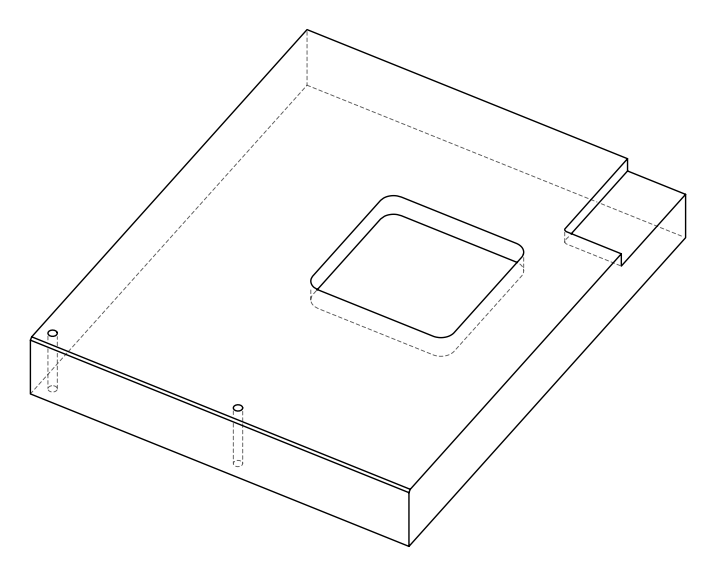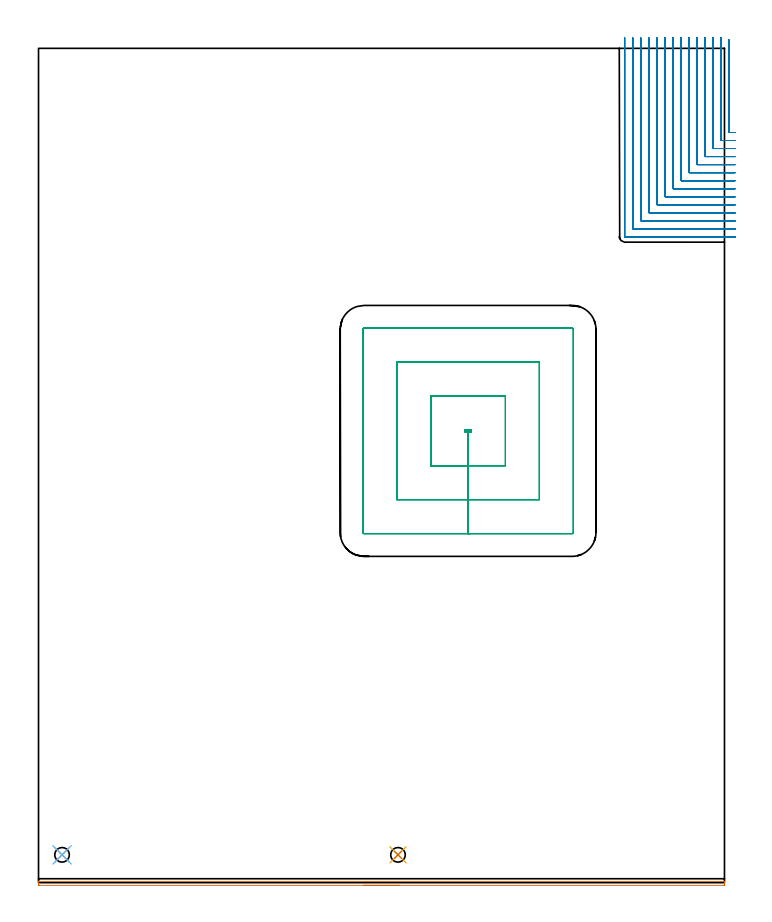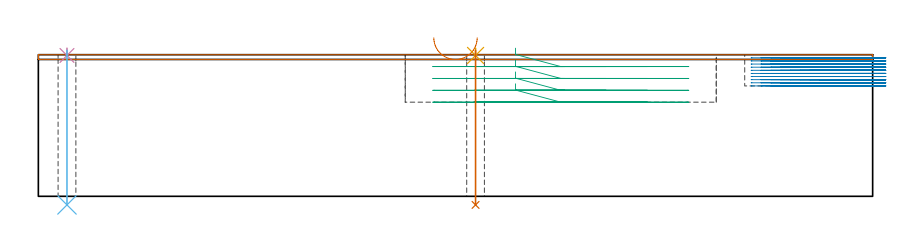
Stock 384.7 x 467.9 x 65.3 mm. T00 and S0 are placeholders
(PLAN: 7 operations, 4 tool changes, 48.4 min)
(1 AREA_MILL | FG_CHAMFER_SURFACE | UGT0205_001 | 3.23 min | 931 mm3)
(2 MILL_CORNER_NOTCH_RECTANGULAR | CORNER_NOTCH_RECTANGULAR | UGT0201_014 | Follow Part, ap 1.5, ae 75% | 35.62 min | 92319 mm3)
(3 MILL_RECTANGULAR_POCKET | POCKET_RECTANGULAR_STRAIGHT | UGT0201_109 | Follow Part, ap 6.35, ae 75% | 8.92 min | 438588 mm3)
(4 SPOT_DRILL | STEP1HOLE | NXT0321_9005460120000 | 0.03 min | 42 mm3)
(5 SPOT_DRILL_1 | STEP1HOLE_1 | NXT0321_9005460120000 | 0.03 min | 43 mm3)
(6 DRILL_THROUGH_HOLE_INTO_CENTER | STEP1HOLE | UGT0301_199 | 0.29 min | 3412 mm3)
(7 DRILL_THROUGH_HOLE_INTO_CENTER_1 | STEP1HOLE_1 | UGT0301_199 | 0.29 min | 3390 mm3)
(TOOL UGT0205_001 | Chamfer Mill 20 x 3 x 45 deg. | D20 FL50 Z2)
(TOOL UGT0201_014 | End mill 6 mm | D6 FL24 Z4)
(TOOL UGT0201_109 | End Mill 25.4 mm | D25.4 FL25 Z2)
(TOOL NXT0321_9005460120000 | NC Spot Drill, 142deg, 12mm, Carbide, Uncoated | D12 PA142 FL30 Z2)
(TOOL UGT0301_199 | Twist Drill 8.2 mm | D8.2 PA118 FL72 Z2)
(OP 1 AREA_MILL)
G17 G21 G94 G90
T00 M6
G54
G17 G0 G90 X202.35 Y-1.5 S1061 M3
G43 Z75.3 H0
Z73.1
G94 G1 X202.312 Z72.228 F250.
X202.198 Z71.364
X202.009 Z70.512
X201.747 Z69.68
X201.413 Z68.874
X201.01 Z68.1
X200.542 Z67.364
X200.01 Z66.672
X199.421 Z66.029
X198.778 Z65.44
X198.086 Z64.909
X197.35 Z64.44
X196.576 Z64.037
X195.77 Z63.703
X194.938 Z63.441
X194.086 Z63.252
X193.222 Z63.138
X192.35 Z63.1
X0.625
X0.298 Y-1.499 Z63.101
X0.06 Y-1.495 Z63.103
X0.005 Y-1.491 Z63.105
X0. Y-1.266 Z63.33
Y-0.744 Z63.852
Y-0.4 Z64.195
Y0.514 Z65.113
X0.003 Y0.609 Z65.2
X0.01 Y0.697 Z65.288
X0.178 Y0.7 Z65.3
X384.522
X384.69 Y0.697 Z65.288
X384.697 Y0.609 Z65.2
X384.7 Y0.514 Z65.113
Y0.289 Z64.888
Y-0.4 Z64.195
Y-0.744 Z63.852
X384.697 Y-1.266 Z63.33
X384.695 Y-1.491 Z63.105
X384.64 Y-1.495 Z63.103
X384.401 Y-1.5 Z63.1
X192.35
X191.478 Z63.138
X190.614 Z63.252
X189.762 Z63.441
X188.93 Z63.703
X188.124 Z64.037
X187.35 Z64.44
X186.614 Z64.909
X185.922 Z65.44
X185.279 Z66.029
X184.69 Z66.672
X184.158 Z67.364
X183.69 Z68.1
X183.287 Z68.874
X182.953 Z69.68
X182.691 Z70.512
X182.502 Z71.364
X182.388 Z72.228
X182.35 Z73.1
G0 Z75.3
M5
M2
(OP 2 MILL_CORNER_NOTCH_RECTANGULAR)
G17 G21 G94 G90
T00 M6
G54
G17 G0 G90 X387.2 Y472.558 S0 M3
G43 Z75.3 H0
Z63.86
G94 G1 Y469.558 F250.
Y420.995 F500.
G3 X387.495 Y420.7 R0.3
G2 X387.7 Y420.7 R58.5
G1 X390.7 F250.
G0 Z75.3
X382.7 Y473.9
Z63.86
G1 Y470.9
Y416.496 F500.
G3 X382.996 Y416.2 R0.3
G1 X387.7
X390.7 F250.
G0 Z75.3
X378.2 Y473.9
Z63.86
G1 Y470.9
Y411.996 F500.
G3 X378.496 Y411.7 R0.3
G1 X387.7
X390.7 F250.
G0 Z75.3
X373.7 Y473.9
Z63.86
G1 Y470.9
Y407.496 F500.
G3 X373.996 Y407.2 R0.3
G1 X387.7
X390.7 F250.
G0 Z75.3
X369.2 Y473.9
Z63.86
G1 Y470.9
Y402.996 F500.
G3 X369.496 Y402.7 R0.3
G1 X387.7
X390.7 F250.
G0 Z75.3
X364.7 Y473.9
Z63.86
G1 Y470.9
Y398.496 F500.
G3 X364.996 Y398.2 R0.3
G1 X387.7
X390.7 F250.
G0 Z75.3
X360.2 Y473.9
Z63.86
G1 Y470.9
Y393.996 F500.
G3 X360.496 Y393.7 R0.3
G1 X387.7
X390.7 F250.
G0 Z75.3
X355.7 Y473.9
Z63.86
G1 Y470.9
Y389.497 F500.
G3 X355.997 Y389.2 R0.3
G1 X387.7
X390.7 F250.
G0 Z75.3
X351.2 Y473.9
Z63.86
G1 Y470.9
Y384.997 F500.
G3 X351.497 Y384.7 R0.3
G1 X387.7
X390.7 F250.
G0 Z75.3
X346.7 Y473.9
Z63.86
G1 Y470.9
Y380.497 F500.
G3 X346.997 Y380.2 R0.3
G1 X387.7
X390.7 F250.
G0 Z75.3
X342.2 Y473.9
Z63.86
G1 Y470.9
Y375.997 F500.
G3 X342.497 Y375.7 R0.3
G1 X387.7
X390.7 F250.
G0 Z75.3
X337.7 Y473.9
Z63.86
G1 Y470.9
Y371.497 F500.
G3 X337.997 Y371.2 R0.3
G1 X387.7
X390.7 F250.
G0 Z75.3
X333.2 Y473.9
Z63.86
G1 Y470.9
Y366.997 F500.
G3 X333.497 Y366.7 R0.3
G1 X387.7
X390.7 F250.
G0 Z75.3
X328.7 Y473.9
Z63.86
G1 Y470.9
Y362.497 F500.
G3 X328.997 Y362.2 R0.3
G1 X387.7
X390.7 F250.
G0 Z75.3
X387.2 Y472.558
Z62.42
G1 Y469.558
Y420.995 F500.
G3 X387.495 Y420.7 R0.3
G2 X387.7 Y420.7 R58.5
G1 X390.7 F250.
G0 Z75.3
X382.7 Y473.9
Z62.42
G1 Y470.9
Y416.496 F500.
G3 X382.996 Y416.2 R0.3
G1 X387.7
X390.7 F250.
G0 Z75.3
X378.2 Y473.9
Z62.42
G1 Y470.9
Y411.996 F500.
G3 X378.496 Y411.7 R0.3
G1 X387.7
X390.7 F250.
G0 Z75.3
X373.7 Y473.9
Z62.42
G1 Y470.9
Y407.496 F500.
G3 X373.996 Y407.2 R0.3
G1 X387.7
X390.7 F250.
G0 Z75.3
X369.2 Y473.9
Z62.42
G1 Y470.9
Y402.996 F500.
G3 X369.496 Y402.7 R0.3
G1 X387.7
X390.7 F250.
G0 Z75.3
X364.7 Y473.9
Z62.42
G1 Y470.9
Y398.496 F500.
G3 X364.996 Y398.2 R0.3
G1 X387.7
X390.7 F250.
G0 Z75.3
X360.2 Y473.9
Z62.42
G1 Y470.9
Y393.996 F500.
G3 X360.496 Y393.7 R0.3
G1 X387.7
X390.7 F250.
G0 Z75.3
X355.7 Y473.9
Z62.42
G1 Y470.9
Y389.497 F500.
G3 X355.997 Y389.2 R0.3
G1 X387.7
X390.7 F250.
G0 Z75.3
X351.2 Y473.9
Z62.42
G1 Y470.9
Y384.997 F500.
G3 X351.497 Y384.7 R0.3
G1 X387.7
X390.7 F250.
G0 Z75.3
X346.7 Y473.9
Z62.42
G1 Y470.9
Y380.497 F500.
G3 X346.997 Y380.2 R0.3
G1 X387.7
X390.7 F250.
G0 Z75.3
X342.2 Y473.9
Z62.42
G1 Y470.9
Y375.997 F500.
G3 X342.497 Y375.7 R0.3
G1 X387.7
X390.7 F250.
G0 Z75.3
X337.7 Y473.9
Z62.42
G1 Y470.9
Y371.497 F500.
G3 X337.997 Y371.2 R0.3
G1 X387.7
X390.7 F250.
G0 Z75.3
X333.2 Y473.9
Z62.42
G1 Y470.9
Y366.997 F500.
G3 X333.497 Y366.7 R0.3
G1 X387.7
X390.7 F250.
G0 Z75.3
X328.7 Y473.9
Z62.42
G1 Y470.9
Y362.497 F500.
G3 X328.997 Y362.2 R0.3
G1 X387.7
X390.7 F250.
G0 Z75.3
X387.2 Y472.558
Z60.98
G1 Y469.558
Y420.995 F500.
G3 X387.495 Y420.7 R0.3
G2 X387.7 Y420.7 R58.5
G1 X390.7 F250.
G0 Z75.3
X382.7 Y473.9
Z60.98
G1 Y470.9
Y416.496 F500.
G3 X382.996 Y416.2 R0.3
G1 X387.7
X390.7 F250.
G0 Z75.3
X378.2 Y473.9
Z60.98
G1 Y470.9
Y411.996 F500.
G3 X378.496 Y411.7 R0.3
G1 X387.7
X390.7 F250.
G0 Z75.3
X373.7 Y473.9
Z60.98
G1 Y470.9
Y407.496 F500.
G3 X373.996 Y407.2 R0.3
G1 X387.7
X390.7 F250.
G0 Z75.3
X369.2 Y473.9
Z60.98
G1 Y470.9
Y402.996 F500.
G3 X369.496 Y402.7 R0.3
G1 X387.7
X390.7 F250.
G0 Z75.3
X364.7 Y473.9
Z60.98
G1 Y470.9
Y398.496 F500.
G3 X364.996 Y398.2 R0.3
G1 X387.7
X390.7 F250.
G0 Z75.3
X360.2 Y473.9
Z60.98
G1 Y470.9
Y393.996 F500.
G3 X360.496 Y393.7 R0.3
G1 X387.7
X390.7 F250.
G0 Z75.3
X355.7 Y473.9
Z60.98
G1 Y470.9
Y389.497 F500.
G3 X355.997 Y389.2 R0.3
G1 X387.7
X390.7 F250.
G0 Z75.3
X351.2 Y473.9
Z60.98
G1 Y470.9
Y384.997 F500.
G3 X351.497 Y384.7 R0.3
G1 X387.7
X390.7 F250.
G0 Z75.3
X346.7 Y473.9
Z60.98
G1 Y470.9
Y380.497 F500.
G3 X346.997 Y380.2 R0.3
G1 X387.7
X390.7 F250.
G0 Z75.3
X342.2 Y473.9
Z60.98
G1 Y470.9
Y375.997 F500.
G3 X342.497 Y375.7 R0.3
G1 X387.7
X390.7 F250.
G0 Z75.3
X337.7 Y473.9
Z60.98
G1 Y470.9
Y371.497 F500.
G3 X337.997 Y371.2 R0.3
G1 X387.7
X390.7 F250.
G0 Z75.3
X333.2 Y473.9
Z60.98
G1 Y470.9
Y366.997 F500.
G3 X333.497 Y366.7 R0.3
G1 X387.7
X390.7 F250.
G0 Z75.3
X328.7 Y473.9
Z60.98
G1 Y470.9
Y362.497 F500.
G3 X328.997 Y362.2 R0.3
G1 X387.7
X390.7 F250.
G0 Z75.3
X387.2 Y472.558
Z59.54
G1 Y469.558
Y420.995 F500.
G3 X387.495 Y420.7 R0.3
G2 X387.7 Y420.7 R58.5
G1 X390.7 F250.
G0 Z75.3
X382.7 Y473.9
Z59.54
G1 Y470.9
Y416.496 F500.
G3 X382.996 Y416.2 R0.3
G1 X387.7
X390.7 F250.
G0 Z75.3
X378.2 Y473.9
Z59.54
G1 Y470.9
Y411.996 F500.
G3 X378.496 Y411.7 R0.3
G1 X387.7
X390.7 F250.
G0 Z75.3
X373.7 Y473.9
Z59.54
G1 Y470.9
Y407.496 F500.
G3 X373.996 Y407.2 R0.3
G1 X387.7
X390.7 F250.
G0 Z75.3
X369.2 Y473.9
Z59.54
G1 Y470.9
Y402.996 F500.
G3 X369.496 Y402.7 R0.3
G1 X387.7
X390.7 F250.
G0 Z75.3
X364.7 Y473.9
Z59.54
G1 Y470.9
Y398.496 F500.
G3 X364.996 Y398.2 R0.3
G1 X387.7
X390.7 F250.
G0 Z75.3
X360.2 Y473.9
Z59.54
G1 Y470.9
Y393.996 F500.
G3 X360.496 Y393.7 R0.3
G1 X387.7
X390.7 F250.
G0 Z75.3
X355.7 Y473.9
Z59.54
G1 Y470.9
Y389.497 F500.
G3 X355.997 Y389.2 R0.3
G1 X387.7
X390.7 F250.
G0 Z75.3
X351.2 Y473.9
Z59.54
G1 Y470.9
Y384.997 F500.
G3 X351.497 Y384.7 R0.3
G1 X387.7
X390.7 F250.
G0 Z75.3
X346.7 Y473.9
Z59.54
G1 Y470.9
Y380.497 F500.
G3 X346.997 Y380.2 R0.3
G1 X387.7
X390.7 F250.
G0 Z75.3
X342.2 Y473.9
Z59.54
G1 Y470.9
Y375.997 F500.
G3 X342.497 Y375.7 R0.3
G1 X387.7
X390.7 F250.
G0 Z75.3
X337.7 Y473.9
Z59.54
G1 Y470.9
Y371.497 F500.
G3 X337.997 Y371.2 R0.3
G1 X387.7
X390.7 F250.
G0 Z75.3
X333.2 Y473.9
Z59.54
G1 Y470.9
Y366.997 F500.
G3 X333.497 Y366.7 R0.3
G1 X387.7
X390.7 F250.
G0 Z75.3
X328.7 Y473.9
Z59.54
G1 Y470.9
Y362.497 F500.
G3 X328.997 Y362.2 R0.3
G1 X387.7
X390.7 F250.
G0 Z75.3
X387.2 Y472.558
Z58.1
G1 Y469.558
Y420.995 F500.
G3 X387.495 Y420.7 R0.3
G2 X387.7 Y420.7 R58.5
G1 X390.7 F250.
G0 Z75.3
X382.7 Y473.9
Z58.1
G1 Y470.9
Y416.496 F500.
G3 X382.996 Y416.2 R0.3
G1 X387.7
X390.7 F250.
G0 Z75.3
X378.2 Y473.9
Z58.1
G1 Y470.9
Y411.996 F500.
G3 X378.496 Y411.7 R0.3
G1 X387.7
X390.7 F250.
G0 Z75.3
X373.7 Y473.9
Z58.1
G1 Y470.9
Y407.496 F500.
G3 X373.996 Y407.2 R0.3
G1 X387.7
X390.7 F250.
G0 Z75.3
X369.2 Y473.9
Z58.1
G1 Y470.9
Y402.996 F500.
G3 X369.496 Y402.7 R0.3
G1 X387.7
X390.7 F250.
G0 Z75.3
X364.7 Y473.9
Z58.1
G1 Y470.9
Y398.496 F500.
G3 X364.996 Y398.2 R0.3
G1 X387.7
X390.7 F250.
G0 Z75.3
X360.2 Y473.9
Z58.1
G1 Y470.9
Y393.996 F500.
G3 X360.496 Y393.7 R0.3
G1 X387.7
X390.7 F250.
G0 Z75.3
X355.7 Y473.9
Z58.1
G1 Y470.9
Y389.497 F500.
G3 X355.997 Y389.2 R0.3
G1 X387.7
X390.7 F250.
G0 Z75.3
X351.2 Y473.9
Z58.1
G1 Y470.9
Y384.997 F500.
G3 X351.497 Y384.7 R0.3
G1 X387.7
X390.7 F250.
G0 Z75.3
X346.7 Y473.9
Z58.1
G1 Y470.9
Y380.497 F500.
G3 X346.997 Y380.2 R0.3
G1 X387.7
X390.7 F250.
G0 Z75.3
X342.2 Y473.9
Z58.1
G1 Y470.9
Y375.997 F500.
G3 X342.497 Y375.7 R0.3
G1 X387.7
X390.7 F250.
G0 Z75.3
X337.7 Y473.9
Z58.1
G1 Y470.9
Y371.497 F500.
G3 X337.997 Y371.2 R0.3
G1 X387.7
X390.7 F250.
G0 Z75.3
X333.2 Y473.9
Z58.1
G1 Y470.9
Y366.997 F500.
G3 X333.497 Y366.7 R0.3
G1 X387.7
X390.7 F250.
G0 Z75.3
X328.7 Y473.9
Z58.1
G1 Y470.9
Y362.497 F500.
G3 X328.997 Y362.2 R0.3
G1 X387.7
X390.7 F250.
G0 Z75.3
X387.2 Y472.558
Z56.66
G1 Y469.558
Y420.995 F500.
G3 X387.495 Y420.7 R0.3
G2 X387.7 Y420.7 R58.5
G1 X390.7 F250.
G0 Z75.3
X382.7 Y473.9
Z56.66
G1 Y470.9
Y416.496 F500.
G3 X382.996 Y416.2 R0.3
G1 X387.7
X390.7 F250.
G0 Z75.3
X378.2 Y473.9
Z56.66
G1 Y470.9
Y411.996 F500.
G3 X378.496 Y411.7 R0.3
G1 X387.7
X390.7 F250.
G0 Z75.3
X373.7 Y473.9
Z56.66
G1 Y470.9
Y407.496 F500.
G3 X373.996 Y407.2 R0.3
G1 X387.7
X390.7 F250.
G0 Z75.3
X369.2 Y473.9
Z56.66
G1 Y470.9
Y402.996 F500.
G3 X369.496 Y402.7 R0.3
G1 X387.7
X390.7 F250.
G0 Z75.3
X364.7 Y473.9
Z56.66
G1 Y470.9
Y398.496 F500.
G3 X364.996 Y398.2 R0.3
G1 X387.7
X390.7 F250.
G0 Z75.3
X360.2 Y473.9
Z56.66
G1 Y470.9
Y393.996 F500.
G3 X360.496 Y393.7 R0.3
G1 X387.7
X390.7 F250.
G0 Z75.3
X355.7 Y473.9
Z56.66
G1 Y470.9
Y389.497 F500.
G3 X355.997 Y389.2 R0.3
G1 X387.7
X390.7 F250.
G0 Z75.3
X351.2 Y473.9
Z56.66
G1 Y470.9
Y384.997 F500.
G3 X351.497 Y384.7 R0.3
G1 X387.7
X390.7 F250.
G0 Z75.3
X346.7 Y473.9
Z56.66
G1 Y470.9
Y380.497 F500.
G3 X346.997 Y380.2 R0.3
G1 X387.7
X390.7 F250.
G0 Z75.3
X342.2 Y473.9
Z56.66
G1 Y470.9
Y375.997 F500.
G3 X342.497 Y375.7 R0.3
G1 X387.7
X390.7 F250.
G0 Z75.3
X337.7 Y473.9
Z56.66
G1 Y470.9
Y371.497 F500.
G3 X337.997 Y371.2 R0.3
G1 X387.7
X390.7 F250.
G0 Z75.3
X333.2 Y473.9
Z56.66
G1 Y470.9
Y366.997 F500.
G3 X333.497 Y366.7 R0.3
G1 X387.7
X390.7 F250.
G0 Z75.3
X328.7 Y473.9
Z56.66
G1 Y470.9
Y362.497 F500.
G3 X328.997 Y362.2 R0.3
G1 X387.7
X390.7 F250.
G0 Z75.3
X387.2 Y472.558
Z55.22
G1 Y469.558
Y420.995 F500.
G3 X387.495 Y420.7 R0.3
G2 X387.7 Y420.7 R58.5
G1 X390.7 F250.
G0 Z75.3
X382.7 Y473.9
Z55.22
G1 Y470.9
Y416.496 F500.
G3 X382.996 Y416.2 R0.3
G1 X387.7
X390.7 F250.
G0 Z75.3
X378.2 Y473.9
Z55.22
G1 Y470.9
Y411.996 F500.
G3 X378.496 Y411.7 R0.3
G1 X387.7
X390.7 F250.
G0 Z75.3
X373.7 Y473.9
Z55.22
G1 Y470.9
Y407.496 F500.
G3 X373.996 Y407.2 R0.3
G1 X387.7
X390.7 F250.
G0 Z75.3
X369.2 Y473.9
Z55.22
G1 Y470.9
Y402.996 F500.
G3 X369.496 Y402.7 R0.3
G1 X387.7
X390.7 F250.
G0 Z75.3
X364.7 Y473.9
Z55.22
G1 Y470.9
Y398.496 F500.
G3 X364.996 Y398.2 R0.3
G1 X387.7
X390.7 F250.
G0 Z75.3
X360.2 Y473.9
Z55.22
G1 Y470.9
Y393.996 F500.
G3 X360.496 Y393.7 R0.3
G1 X387.7
X390.7 F250.
G0 Z75.3
X355.7 Y473.9
Z55.22
G1 Y470.9
Y389.497 F500.
G3 X355.997 Y389.2 R0.3
G1 X387.7
X390.7 F250.
G0 Z75.3
X351.2 Y473.9
Z55.22
G1 Y470.9
Y384.997 F500.
G3 X351.497 Y384.7 R0.3
G1 X387.7
X390.7 F250.
G0 Z75.3
X346.7 Y473.9
Z55.22
G1 Y470.9
Y380.497 F500.
G3 X346.997 Y380.2 R0.3
G1 X387.7
X390.7 F250.
G0 Z75.3
X342.2 Y473.9
Z55.22
G1 Y470.9
Y375.997 F500.
G3 X342.497 Y375.7 R0.3
G1 X387.7
X390.7 F250.
G0 Z75.3
X337.7 Y473.9
Z55.22
G1 Y470.9
Y371.497 F500.
G3 X337.997 Y371.2 R0.3
G1 X387.7
X390.7 F250.
G0 Z75.3
X333.2 Y473.9
Z55.22
G1 Y470.9
Y366.997 F500.
G3 X333.497 Y366.7 R0.3
G1 X387.7
X390.7 F250.
G0 Z75.3
X328.7 Y473.9
Z55.22
G1 Y470.9
Y362.497 F500.
G3 X328.997 Y362.2 R0.3
G1 X387.7
X390.7 F250.
G0 Z75.3
X387.2 Y472.558
Z53.78
G1 Y469.558
Y420.995 F500.
G3 X387.495 Y420.7 R0.3
G2 X387.7 Y420.7 R58.5
G1 X390.7 F250.
G0 Z75.3
X382.7 Y473.9
Z53.78
G1 Y470.9
Y416.496 F500.
G3 X382.996 Y416.2 R0.3
G1 X387.7
X390.7 F250.
G0 Z75.3
X378.2 Y473.9
Z53.78
G1 Y470.9
Y411.996 F500.
G3 X378.496 Y411.7 R0.3
G1 X387.7
X390.7 F250.
G0 Z75.3
X373.7 Y473.9
Z53.78
G1 Y470.9
Y407.496 F500.
G3 X373.996 Y407.2 R0.3
G1 X387.7
X390.7 F250.
G0 Z75.3
X369.2 Y473.9
Z53.78
G1 Y470.9
Y402.996 F500.
G3 X369.496 Y402.7 R0.3
G1 X387.7
X390.7 F250.
G0 Z75.3
X364.7 Y473.9
Z53.78
G1 Y470.9
Y398.496 F500.
G3 X364.996 Y398.2 R0.3
G1 X387.7
X390.7 F250.
G0 Z75.3
X360.2 Y473.9
Z53.78
G1 Y470.9
Y393.996 F500.
G3 X360.496 Y393.7 R0.3
G1 X387.7
X390.7 F250.
G0 Z75.3
X355.7 Y473.9
Z53.78
G1 Y470.9
Y389.497 F500.
G3 X355.997 Y389.2 R0.3
G1 X387.7
X390.7 F250.
G0 Z75.3
X351.2 Y473.9
Z53.78
G1 Y470.9
Y384.997 F500.
G3 X351.497 Y384.7 R0.3
G1 X387.7
X390.7 F250.
G0 Z75.3
X346.7 Y473.9
Z53.78
G1 Y470.9
Y380.497 F500.
G3 X346.997 Y380.2 R0.3
G1 X387.7
X390.7 F250.
G0 Z75.3
X342.2 Y473.9
Z53.78
G1 Y470.9
Y375.997 F500.
G3 X342.497 Y375.7 R0.3
G1 X387.7
X390.7 F250.
G0 Z75.3
X337.7 Y473.9
Z53.78
G1 Y470.9
Y371.497 F500.
G3 X337.997 Y371.2 R0.3
G1 X387.7
X390.7 F250.
G0 Z75.3
X333.2 Y473.9
Z53.78
G1 Y470.9
Y366.997 F500.
G3 X333.497 Y366.7 R0.3
G1 X387.7
X390.7 F250.
G0 Z75.3
X328.7 Y473.9
Z53.78
G1 Y470.9
Y362.497 F500.
G3 X328.997 Y362.2 R0.3
G1 X387.7
X390.7 F250.
G0 Z75.3
X387.2 Y472.558
Z52.34
G1 Y469.558
Y420.995 F500.
G3 X387.495 Y420.7 R0.3
G2 X387.7 Y420.7 R58.5
G1 X390.7 F250.
G0 Z75.3
X382.7 Y473.9
Z52.34
G1 Y470.9
Y416.496 F500.
G3 X382.996 Y416.2 R0.3
G1 X387.7
X390.7 F250.
G0 Z75.3
X378.2 Y473.9
Z52.34
G1 Y470.9
Y411.996 F500.
G3 X378.496 Y411.7 R0.3
G1 X387.7
X390.7 F250.
G0 Z75.3
X373.7 Y473.9
Z52.34
G1 Y470.9
Y407.496 F500.
G3 X373.996 Y407.2 R0.3
G1 X387.7
X390.7 F250.
G0 Z75.3
X369.2 Y473.9
Z52.34
G1 Y470.9
Y402.996 F500.
G3 X369.496 Y402.7 R0.3
G1 X387.7
X390.7 F250.
G0 Z75.3
X364.7 Y473.9
Z52.34
G1 Y470.9
Y398.496 F500.
G3 X364.996 Y398.2 R0.3
G1 X387.7
X390.7 F250.
G0 Z75.3
X360.2 Y473.9
Z52.34
G1 Y470.9
Y393.996 F500.
G3 X360.496 Y393.7 R0.3
G1 X387.7
X390.7 F250.
G0 Z75.3
X355.7 Y473.9
Z52.34
G1 Y470.9
Y389.497 F500.
G3 X355.997 Y389.2 R0.3
G1 X387.7
X390.7 F250.
G0 Z75.3
X351.2 Y473.9
Z52.34
G1 Y470.9
Y384.997 F500.
G3 X351.497 Y384.7 R0.3
G1 X387.7
X390.7 F250.
G0 Z75.3
X346.7 Y473.9
Z52.34
G1 Y470.9
Y380.497 F500.
G3 X346.997 Y380.2 R0.3
G1 X387.7
X390.7 F250.
G0 Z75.3
X342.2 Y473.9
Z52.34
G1 Y470.9
Y375.997 F500.
G3 X342.497 Y375.7 R0.3
G1 X387.7
X390.7 F250.
G0 Z75.3
X337.7 Y473.9
Z52.34
G1 Y470.9
Y371.497 F500.
G3 X337.997 Y371.2 R0.3
G1 X387.7
X390.7 F250.
G0 Z75.3
X333.2 Y473.9
Z52.34
G1 Y470.9
Y366.997 F500.
G3 X333.497 Y366.7 R0.3
G1 X387.7
X390.7 F250.
G0 Z75.3
X328.7 Y473.9
Z52.34
G1 Y470.9
Y362.497 F500.
G3 X328.997 Y362.2 R0.3
G1 X387.7
X390.7 F250.
G0 Z75.3
X387.2 Y472.558
Z50.9
G1 Y469.558
Y420.995 F500.
G3 X387.495 Y420.7 R0.3
G2 X387.7 Y420.7 R58.5
G1 X390.7 F250.
G0 Z75.3
X382.7 Y473.9
Z50.9
G1 Y470.9
Y416.496 F500.
G3 X382.996 Y416.2 R0.3
G1 X387.7
X390.7 F250.
G0 Z75.3
X378.2 Y473.9
Z50.9
G1 Y470.9
Y411.996 F500.
G3 X378.496 Y411.7 R0.3
G1 X387.7
X390.7 F250.
G0 Z75.3
X373.7 Y473.9
Z50.9
G1 Y470.9
Y407.496 F500.
G3 X373.996 Y407.2 R0.3
G1 X387.7
X390.7 F250.
G0 Z75.3
X369.2 Y473.9
Z50.9
G1 Y470.9
Y402.996 F500.
G3 X369.496 Y402.7 R0.3
G1 X387.7
X390.7 F250.
G0 Z75.3
X364.7 Y473.9
Z50.9
G1 Y470.9
Y398.496 F500.
G3 X364.996 Y398.2 R0.3
G1 X387.7
X390.7 F250.
G0 Z75.3
X360.2 Y473.9
Z50.9
G1 Y470.9
Y393.996 F500.
G3 X360.496 Y393.7 R0.3
G1 X387.7
X390.7 F250.
G0 Z75.3
X355.7 Y473.9
Z50.9
G1 Y470.9
Y389.497 F500.
G3 X355.997 Y389.2 R0.3
G1 X387.7
X390.7 F250.
G0 Z75.3
X351.2 Y473.9
Z50.9
G1 Y470.9
Y384.997 F500.
G3 X351.497 Y384.7 R0.3
G1 X387.7
X390.7 F250.
G0 Z75.3
X346.7 Y473.9
Z50.9
G1 Y470.9
Y380.497 F500.
G3 X346.997 Y380.2 R0.3
G1 X387.7
X390.7 F250.
G0 Z75.3
X342.2 Y473.9
Z50.9
G1 Y470.9
Y375.997 F500.
G3 X342.497 Y375.7 R0.3
G1 X387.7
X390.7 F250.
G0 Z75.3
X337.7 Y473.9
Z50.9
G1 Y470.9
Y371.497 F500.
G3 X337.997 Y371.2 R0.3
G1 X387.7
X390.7 F250.
G0 Z75.3
X333.2 Y473.9
Z50.9
G1 Y470.9
Y366.997 F500.
G3 X333.497 Y366.7 R0.3
G1 X387.7
X390.7 F250.
G0 Z75.3
X328.7 Y473.9
Z50.9
G1 Y470.9
Y362.497 F500.
G3 X328.997 Y362.2 R0.3
G1 X387.7
X390.7 F250.
G0 Z75.3
M5
M2
(OP 3 MILL_RECTANGULAR_POCKET)
G17 G21 G94 G90
T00 M6
G54
G17 G0 G90 X220. Y244.529 S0 M3
G43 Z75.3 H0
Z68.3
G94 G1 Y233.8 Z65.425 F250.
X240.9 Z59.825
Y252.85
X242.75 F500.
Y253.85
X239.05
Y252.85
X240.9
Y233.8
X261.8
Y272.9
X220.
Y233.8
X240.9
Y214.75
X280.85
Y291.95
X200.95
Y214.75
X240.9
Y195.7
X299.2
G3 X299.9 Y196.4 R0.7
G1 Y310.3
G3 X299.2 Y311. R0.7
G1 X182.6
G3 X181.9 Y310.3 R0.7
G1 Y196.4
G3 X182.6 Y195.7 R0.7
G1 X240.9
X241.9
G0 X220. Y244.529 Z62.825
G1 Y233.8 Z59.95 F250.
X240.9 Z54.35
Y252.85
X242.75 F500.
Y253.85
X239.05
Y252.85
X240.9
Y233.8
X261.8
Y272.9
X220.
Y233.8
X240.9
Y214.75
X280.85
Y291.95
X200.95
Y214.75
X240.9
Y195.7
X299.2
G3 X299.9 Y196.4 R0.7
G1 Y310.3
G3 X299.2 Y311. R0.7
G1 X182.6
G3 X181.9 Y310.3 R0.7
G1 Y196.4
G3 X182.6 Y195.7 R0.7
G1 X240.9
X241.9
G0 X220. Y244.529 Z57.35
G1 Y233.8 Z54.475 F250.
X240.9 Z48.875
Y252.85
X242.75 F500.
Y253.85
X239.05
Y252.85
X240.9
Y233.8
X261.8
Y272.9
X220.
Y233.8
X240.9
Y214.75
X280.85
Y291.95
X200.95
Y214.75
X240.9
Y195.7
X299.2
G3 X299.9 Y196.4 R0.7
G1 Y310.3
G3 X299.2 Y311. R0.7
G1 X182.6
G3 X181.9 Y310.3 R0.7
G1 Y196.4
G3 X182.6 Y195.7 R0.7
G1 X240.9
X241.9
G0 X220. Y244.529 Z51.875
G1 Y233.8 Z49. F250.
X240.9 Z43.4
Y252.85
X242.75 F500.
Y253.85
X239.05
Y252.85
X240.9
Y233.8
X261.8
Y272.9
X220.
Y233.8
X240.9
Y214.75
X280.85
Y291.95
X200.95
Y214.75
X240.9
Y195.7
X299.2
G3 X299.9 Y196.4 R0.7
G1 Y310.3
G3 X299.2 Y311. R0.7
G1 X182.6
G3 X181.9 Y310.3 R0.7
G1 Y196.4
G3 X182.6 Y195.7 R0.7
G1 X240.9
X241.9
G0 Z75.3
M5
M2
(OP 4 SPOT_DRILL)
G17 G21 G94 G90
T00 M6
G54
G17 G0 G90 X13.2 Y15.6 S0 M3
G43 Z75.3 H0
G94 G81 G98 Z64.947 F250. R68.3
G80
M5
M2
(OP 5 SPOT_DRILL_1)
G17 G21 G94 G90
T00 M6
G54
G17 G0 G90 X201.6 Y15.6 S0 M3
G43 Z75.3 H0
G94 G81 G98 Z64.947 F250. R68.3
G80
M5
M2
(OP 6 DRILL_THROUGH_HOLE_INTO_CENTER)
G17 G21 G94 G90
T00 M6
G54
G17 G0 G90 X13.2 Y15.6 S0 M3
G43 Z75.3 H0
G94 G73 G98 Z-3.964 F250. Q7.696 R67.3
G80
M5
M2
(OP 7 DRILL_THROUGH_HOLE_INTO_CENTER_1)
G17 G21 G94 G90
T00 M6
G54
G17 G0 G90 X201.6 Y15.6 S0 M3
G43 Z75.3 H0
G94 G73 G98 Z-3.964 F250. Q7.696 R67.3
G80
M5
M2
